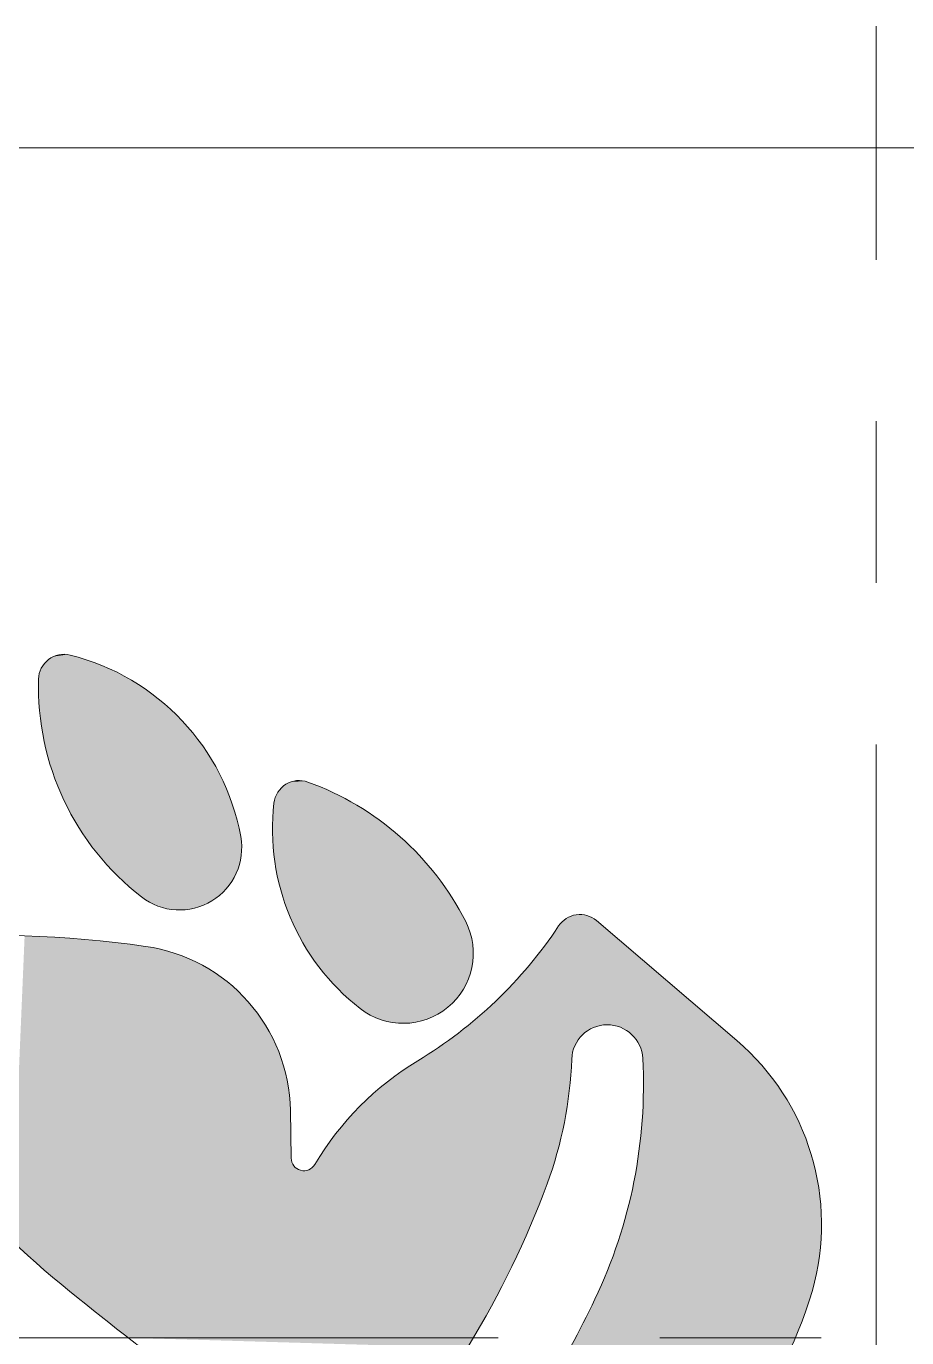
# Model space of a CAD drawing. Extents: x 5 to 409, y 5 to 583.
# Drawn here: x 248.66 to 262.5, y 339.34 to 359.96 of the extents above; entities that cross this region are included whole.
import ezdxf

# ---------------------------------------------------------------- set-up
doc = ezdxf.new("R2010")
doc.units = 0
doc.linetypes.add('CENTERX2', pattern=[20.32, 12.7, -2.54, 2.54, -2.54])
for name, color, linetype, lineweight in [('CENTERLINE', 4, 'CENTERX2', 25), ('DIMENSIONS', 2, 'Continuous', 25), ('OUTLINE', 7, 'Continuous', 70)]:
    doc.layers.add(name, color=color, linetype=linetype, lineweight=lineweight)

msp = doc.modelspace()

# ---------------------------------------------------------------- linework, layer by layer
at = {"layer": 'CENTERLINE', "lineweight": 18}
for p, q in [((262.014, 315.646), (262.014, 359.956)), ((296.714, 339.34), (227.314, 339.337))]:
    msp.add_line(p, q, dxfattribs=at)
at = {"layer": 'DIMENSIONS', "lineweight": 13}
msp.add_line((239.09, 358.045), (308.088, 358.045), dxfattribs=at)
at = {"layer": 'OUTLINE', "lineweight": 18, "ltscale": 0.072522}
msp.add_line((257.619, 345.895), (259.825, 344.012), dxfattribs=at)
at = {"layer": 'OUTLINE', "lineweight": 18, "ltscale": 0.018704}
msp.add_line((252.823, 342.161), (252.81, 342.909), dxfattribs=at)
at = {"layer": 'OUTLINE', "lineweight": 18}
for centre, radius, start, end in [((249.251, 349.682), 0.4, 76.0171, 178.3559), ((248.475, 346.563), 3.614, 10.4194, 76.0171), ((253.033, 349.574), 4.183, 178.3559, 232.2064), ((252.949, 347.698), 0.4, 70.1268, 173.3753), ((251.557, 343.848), 4.494, 26.8949, 70.1268), ((256.101, 347.332), 3.573, 173.3753, 232.0923), ((251.068, 347.04), 0.977, 232.2064, 10.4194), ((257.359, 345.591), 0.4, 49.5202, 146.4576), ((254.583, 345.383), 1.102, 232.0923, 26.8949), ((251.219, 349.662), 6.967, 301.0418, 326.4576), ((248.062, 328.171), 17.495, 81.8885, 106.8623), ((250.157, 342.864), 2.654, 0.9631, 81.8885), ((257.79, 343.699), 0.559, 3.0091, 177.9245), ((259.563, 352.67), 16.227, 212.0786, 231.5523), ((257.357, 341.12), 3.801, 344.118, 49.5202), ((250.917, 343.948), 6.319, 339.7177, 357.9245), ((250.52, 343.317), 7.839, 334.527, 3.0091), ((257.226, 339.681), 4.682, 121.0418, 149.4284), ((253.022, 342.164), 0.2, 180.9631, 329.4284), ((243.239, 346.785), 14.504, 317.4678, 339.7177), ((255.359, 341.689), 5.879, 317.9236, 344.118), ((371.721, 493.936), 196.604, 231.55227, 232.99513), ((243.239, 346.785), 15.904, 322.5232, 334.527)]:
    msp.add_arc(centre, radius, start, end, dxfattribs=at)
at = {"layer": 'OUTLINE', "lineweight": 5}
for points in [[(249.304, 350.079), (248.864, 349.782), (248.852, 349.694), (248.855, 349.738)], [(249.304, 350.079), (248.852, 349.694), (248.866, 349.203), (248.852, 349.448)], [(249.304, 350.079), (248.896, 349.865), (248.864, 349.782), (248.878, 349.825)], [(249.304, 350.079), (248.866, 349.203), (248.939, 348.717), (248.895, 348.959)], [(249.304, 350.079), (248.945, 349.94), (248.896, 349.865), (248.918, 349.904)], [(249.304, 350.079), (248.939, 348.717), (249.067, 348.243), (248.996, 348.478)], [(249.304, 350.079), (249.01, 350.001), (248.945, 349.94), (248.976, 349.972)], [(249.304, 350.079), (249.086, 350.047), (249.01, 350.001), (249.047, 350.026)], [(249.304, 350.079), (249.067, 348.243), (249.25, 347.787), (249.152, 348.012)], [(249.304, 350.079), (249.171, 350.074), (249.086, 350.047), (249.128, 350.063)], [(249.304, 350.079), (249.26, 350.082), (249.171, 350.074), (249.215, 350.081)], [(249.304, 350.079), (249.25, 347.787), (249.486, 347.356), (249.362, 347.568)], [(249.304, 350.079), (249.486, 347.356), (249.77, 346.956), (249.622, 347.152)], [(249.304, 350.079), (249.77, 346.956), (250.1, 346.591), (249.93, 346.769)], [(249.304, 350.079), (250.1, 346.591), (250.47, 346.268), (250.28, 346.424)], [(249.304, 350.079), (250.47, 346.268), (250.726, 346.125), (250.592, 346.187)], [(249.304, 350.079), (250.726, 346.125), (251.013, 346.065), (250.867, 346.084)], [(249.304, 350.079), (251.013, 346.065), (251.305, 346.092), (251.16, 346.067)], [(249.304, 350.079), (251.305, 346.092), (251.576, 346.205), (251.445, 346.139)], [(249.304, 350.079), (251.576, 346.205), (251.801, 346.394), (251.696, 346.291)], [(249.304, 350.079), (251.801, 346.394), (251.96, 346.641), (251.89, 346.511)], [(249.304, 350.079), (251.96, 346.641), (252.039, 346.923), (252.01, 346.779)], [(249.304, 350.079), (252.039, 346.923), (252.029, 347.217), (252.045, 347.071)], [(249.304, 350.079), (252.029, 347.217), (251.9, 347.717), (251.974, 347.469)], [(249.304, 350.079), (251.9, 347.717), (251.7, 348.194), (251.809, 347.959)], [(249.304, 350.079), (251.7, 348.194), (251.435, 348.637), (251.575, 348.42)], [(249.304, 350.079), (251.435, 348.637), (251.109, 349.038), (251.279, 348.844)], [(249.304, 350.079), (251.109, 349.038), (250.729, 349.389), (250.925, 349.22)], [(249.304, 350.079), (250.729, 349.389), (250.303, 349.681), (250.521, 349.543)], [(249.304, 350.079), (250.303, 349.681), (249.839, 349.91), (250.075, 349.804)], [(249.304, 350.079), (249.839, 349.91), (249.348, 350.07), (249.597, 349.999)], [(253.042, 348.088), (252.552, 347.745), (252.528, 347.288), (252.533, 347.517)], [(253.042, 348.088), (252.528, 347.288), (252.563, 346.832), (252.538, 347.059)], [(253.042, 348.088), (252.572, 347.832), (252.552, 347.745), (252.559, 347.789)], [(253.042, 348.088), (252.563, 346.832), (252.656, 346.384), (252.602, 346.606)], [(253.042, 348.088), (252.611, 347.913), (252.572, 347.832), (252.589, 347.874)], [(253.042, 348.088), (252.668, 347.983), (252.611, 347.913), (252.638, 347.95)], [(253.042, 348.088), (252.656, 346.384), (252.805, 345.952), (252.724, 346.165)], [(253.042, 348.088), (252.739, 348.039), (252.668, 347.983), (252.702, 348.013)], [(253.042, 348.088), (252.82, 348.077), (252.739, 348.039), (252.778, 348.06)], [(253.042, 348.088), (252.805, 345.952), (253.009, 345.542), (252.901, 345.743)], [(253.042, 348.088), (252.908, 348.096), (252.82, 348.077), (252.863, 348.089)], [(253.042, 348.088), (252.998, 348.095), (252.908, 348.096), (252.953, 348.098)], [(253.042, 348.088), (253.009, 345.542), (253.263, 345.162), (253.13, 345.348)], [(253.042, 348.088), (253.263, 345.162), (253.563, 344.817), (253.408, 344.984)], [(253.042, 348.088), (253.563, 344.817), (253.906, 344.513), (253.73, 344.66)], [(253.042, 348.088), (253.906, 344.513), (254.232, 344.338), (254.061, 344.412)], [(253.042, 348.088), (254.232, 344.338), (254.598, 344.281), (254.412, 344.294)], [(253.042, 348.088), (254.598, 344.281), (254.962, 344.348), (254.783, 344.299)], [(253.042, 348.088), (254.962, 344.348), (255.283, 344.532), (255.13, 344.427)], [(253.042, 348.088), (255.283, 344.532), (255.526, 344.813), (255.416, 344.662)], [(253.042, 348.088), (255.526, 344.813), (255.661, 345.157), (255.608, 344.979)], [(253.042, 348.088), (255.661, 345.157), (255.675, 345.527), (255.684, 345.342)], [(253.042, 348.088), (255.675, 345.527), (255.565, 345.881), (255.635, 345.709)], [(253.042, 348.088), (255.565, 345.881), (255.356, 346.25), (255.465, 346.068)], [(253.042, 348.088), (255.356, 346.25), (255.113, 346.597), (255.239, 346.426)], [(253.042, 348.088), (255.113, 346.597), (254.838, 346.919), (254.979, 346.761)], [(253.042, 348.088), (254.838, 346.919), (254.535, 347.215), (254.69, 347.07)], [(253.042, 348.088), (254.535, 347.215), (254.204, 347.48), (254.372, 347.351)], [(253.042, 348.088), (254.204, 347.48), (253.85, 347.713), (254.03, 347.601)], [(253.042, 348.088), (253.85, 347.713), (253.476, 347.912), (253.666, 347.817)], [(253.042, 348.088), (253.476, 347.912), (253.085, 348.075), (253.283, 347.998)], [(257.194, 343.219), (257.178, 343.094), (257.221, 345.967), (257.183, 345.95)], [(257.194, 343.219), (257.221, 345.967), (257.207, 343.344)], [(257.221, 345.967), (257.218, 343.469), (257.207, 343.344)], [(257.262, 345.979), (257.226, 343.594), (257.221, 345.967), (257.218, 343.469)], [(257.246, 343.825), (257.232, 343.719), (257.262, 345.979), (257.226, 343.594)], [(257.246, 343.825), (257.262, 345.979), (257.279, 343.926), (257.303, 345.987)], [(257.279, 343.926), (257.303, 345.987), (257.332, 344.019), (257.346, 345.991)], [(257.332, 344.019), (257.346, 345.991), (257.401, 344.1), (257.388, 345.99)], [(257.401, 344.1), (257.388, 345.99), (257.43, 345.985)], [(257.484, 344.167), (257.401, 344.1), (257.471, 345.975), (257.43, 345.985)], [(257.484, 344.167), (257.471, 345.975), (257.578, 344.216), (257.511, 345.961)], [(257.026, 345.812), (256.926, 341.995), (256.917, 345.652), (256.886, 341.876)], [(256.999, 342.235), (256.964, 342.115), (257.026, 345.812), (256.926, 341.995)], [(256.999, 342.235), (257.026, 345.812), (257.032, 342.356), (257.051, 345.846)], [(257.032, 342.356), (257.051, 345.846), (257.062, 342.478), (257.079, 345.877)], [(257.062, 342.478), (257.079, 345.877), (257.09, 342.6), (257.111, 345.905)], [(257.09, 342.6), (257.111, 345.905), (257.116, 342.723), (257.146, 345.929)], [(257.116, 342.723), (257.146, 345.929), (257.139, 342.846)], [(257.16, 342.97), (257.139, 342.846), (257.183, 345.95), (257.146, 345.929)], [(257.16, 342.97), (257.183, 345.95), (257.178, 343.094)], [(257.511, 345.961), (257.549, 345.943), (257.578, 344.216), (257.585, 345.921)], [(257.578, 344.216), (257.585, 345.921), (257.68, 344.247), (257.619, 345.895)], [(259.825, 344.012), (257.994, 344.22), (257.619, 345.895), (257.892, 344.249)], [(257.68, 344.247), (257.619, 345.895), (257.786, 344.258), (257.892, 344.249)], [(249.109, 345.635), (248.684, 340.629), (248.633, 345.657), (248.43, 340.863)], [(249.205, 340.178), (248.942, 340.401), (249.109, 345.635), (248.684, 340.629)], [(249.584, 345.6), (249.205, 340.178), (249.109, 345.635)], [(249.584, 345.6), (249.522, 339.922), (249.205, 340.178), (249.473, 339.961)], [(249.584, 345.6), (249.62, 339.844), (249.522, 339.922), (249.571, 339.883)], [(250.058, 345.552), (249.669, 339.805), (249.584, 345.6), (249.62, 339.844)], [(256.803, 345.496), (256.917, 345.652), (256.785, 341.601), (256.844, 341.758)], [(256.917, 345.652), (256.886, 341.876), (256.844, 341.758)], [(250.058, 345.552), (249.768, 339.727), (249.669, 339.805), (249.719, 339.766)], [(250.058, 345.552), (249.866, 339.649), (249.768, 339.727), (249.817, 339.688)], [(250.058, 345.552), (249.965, 339.571), (249.866, 339.649), (249.916, 339.61)], [(250.058, 345.552), (250.064, 339.493), (249.965, 339.571), (250.014, 339.532)], [(250.531, 345.491), (250.113, 339.454), (250.058, 345.552), (250.064, 339.493)], [(250.531, 345.491), (250.212, 339.377), (250.113, 339.454), (250.162, 339.416)], [(250.261, 339.338), (250.212, 339.377), (252.865, 342.041), (250.531, 345.491)], [(252.847, 342.068), (252.865, 342.041), (250.761, 345.448), (250.531, 345.491)], [(252.847, 342.068), (250.761, 345.448), (251.206, 345.302), (250.987, 345.385)], [(256.803, 345.496), (256.785, 341.601), (256.686, 345.343), (256.724, 341.444)], [(252.847, 342.068), (251.206, 345.302), (251.416, 345.2)], [(252.834, 342.097), (252.847, 342.068), (251.617, 345.08), (251.416, 345.2)], [(256.438, 345.046), (256.564, 345.193), (256.392, 340.673), (256.462, 340.826)], [(256.564, 345.193), (256.53, 340.979), (256.462, 340.826)], [(256.686, 345.343), (256.597, 341.133), (256.564, 345.193), (256.53, 340.979)], [(256.724, 341.444), (256.661, 341.288), (256.686, 345.343), (256.597, 341.133)], [(252.834, 342.097), (251.617, 345.08), (251.984, 344.789), (251.807, 344.942)], [(256.438, 345.046), (256.392, 340.673), (256.308, 344.904), (256.321, 340.521)], [(252.834, 342.097), (251.984, 344.789), (252.146, 344.62)], [(256.095, 340.071), (256.017, 339.922), (256.174, 344.764), (256.037, 344.629)], [(256.095, 340.071), (256.174, 344.764), (256.172, 340.22)], [(256.247, 340.37), (256.172, 340.22), (256.308, 344.904), (256.174, 344.764)], [(256.247, 340.37), (256.308, 344.904), (256.321, 340.521)], [(252.826, 342.128), (252.834, 342.097), (252.293, 344.438), (252.146, 344.62)], [(255.936, 339.775), (255.854, 339.628), (256.037, 344.629), (255.895, 344.497)], [(255.936, 339.775), (256.037, 344.629), (256.017, 339.922)], [(252.826, 342.128), (252.293, 344.438), (252.537, 344.038), (252.424, 344.243)], [(255.45, 344.127), (255.602, 344.246), (255.685, 339.338), (255.75, 344.37)], [(255.685, 339.338), (255.75, 344.37), (255.771, 339.483), (255.895, 344.497)], [(255.771, 339.483), (255.895, 344.497), (255.854, 339.628)], [(255.685, 339.338), (255.137, 343.901), (255.45, 344.127), (255.295, 344.011)], [(259.825, 344.012), (258.173, 344.106), (257.994, 344.22), (258.089, 344.171)], [(252.826, 342.128), (252.537, 344.038), (252.631, 343.823)], [(259.825, 344.012), (258.297, 343.934), (258.173, 344.106), (258.244, 344.026)], [(259.825, 344.012), (258.348, 343.728), (258.297, 343.934), (258.333, 343.834)], [(259.825, 344.012), (258.359, 343.242), (258.348, 343.728), (258.357, 343.485)], [(260.748, 339.338), (258.359, 343.242), (260.025, 343.829), (259.825, 344.012)], [(252.823, 342.161), (252.826, 342.128), (252.706, 343.602), (252.631, 343.823)], [(255.685, 339.338), (254.811, 343.692), (255.137, 343.901), (254.975, 343.794)], [(260.748, 339.338), (260.025, 343.829), (260.383, 343.422), (260.211, 343.632)], [(252.823, 342.161), (252.706, 343.602), (252.796, 343.142), (252.761, 343.374)], [(255.685, 339.338), (254.334, 343.363), (254.568, 343.535), (254.45, 343.451)], [(255.685, 339.338), (254.568, 343.535), (254.811, 343.692), (254.688, 343.616)], [(255.685, 339.338), (254.112, 343.177), (254.334, 343.363), (254.222, 343.272)], [(260.748, 339.338), (260.383, 343.422), (260.68, 342.968), (260.539, 343.2)], [(252.823, 342.161), (252.796, 343.142), (252.81, 342.909)], [(255.685, 339.338), (253.902, 342.978), (254.112, 343.177), (254.005, 343.079)], [(260.748, 339.338), (258.339, 342.755), (258.359, 343.242), (258.353, 342.998)], [(255.685, 339.338), (253.704, 342.766), (253.902, 342.978), (253.801, 342.873)], [(260.803, 342.727), (260.767, 339.384), (260.68, 342.968), (260.748, 339.338)], [(255.685, 339.338), (253.52, 342.542), (253.704, 342.766), (253.61, 342.655)], [(260.748, 339.338), (258.289, 342.27), (258.339, 342.755), (258.318, 342.512)], [(260.803, 342.727), (260.805, 339.475), (260.767, 339.384), (260.786, 339.429)], [(260.909, 342.477), (260.805, 339.475), (260.803, 342.727)], [(255.685, 339.338), (253.35, 342.307), (253.52, 342.542), (253.433, 342.426)], [(260.909, 342.477), (260.842, 339.566), (260.805, 339.475), (260.824, 339.52)], [(260.909, 342.477), (260.876, 339.658), (260.842, 339.566), (260.859, 339.612)], [(260.909, 342.477), (260.91, 339.751), (260.876, 339.658), (260.893, 339.705)], [(260.996, 342.22), (260.926, 339.798), (260.909, 342.477), (260.91, 339.751)], [(255.685, 339.338), (253.195, 342.062), (253.35, 342.307), (253.27, 342.186)], [(260.748, 339.338), (258.209, 341.79), (258.289, 342.27), (258.253, 342.03)], [(255.685, 339.338), (253.153, 342.013), (253.195, 342.062), (253.176, 342.036)], [(260.996, 342.22), (260.957, 339.891), (260.926, 339.798), (260.941, 339.845)], [(260.996, 342.22), (260.986, 339.986), (260.957, 339.891), (260.971, 339.938)], [(260.996, 342.22), (261.065, 341.958), (260.986, 339.986), (261, 340.033)], [(250.261, 339.338), (252.865, 342.041), (252.887, 342.017)], [(255.685, 339.338), (250.261, 339.338), (252.913, 341.997), (252.887, 342.017)], [(255.685, 339.338), (252.913, 341.997), (252.971, 341.971), (252.941, 341.981)], [(255.685, 339.338), (252.971, 341.971), (253.036, 341.964), (253.003, 341.965)], [(255.685, 339.338), (253.036, 341.964), (253.098, 341.979), (253.068, 341.969)], [(255.685, 339.338), (253.098, 341.979), (253.153, 342.013), (253.127, 341.994)], [(261.065, 341.958), (261.014, 340.08), (261, 340.033)], [(261.116, 341.692), (261.079, 340.343), (261.065, 341.958), (261.014, 340.08)], [(260.748, 339.338), (258.099, 341.315), (258.209, 341.79), (258.158, 341.552)], [(261.147, 341.422), (261.124, 340.611), (261.116, 341.692), (261.079, 340.343)], [(260.748, 339.338), (257.961, 340.849), (258.099, 341.315), (258.034, 341.081)], [(261.159, 341.151), (261.151, 340.88), (261.147, 341.422), (261.124, 340.611)], [(260.748, 339.338), (257.793, 340.391), (257.961, 340.849), (257.88, 340.619)], [(260.748, 339.338), (257.597, 339.945), (257.793, 340.391), (257.699, 340.167)], [(260.748, 339.338), (257.486, 339.716), (257.523, 339.792), (257.505, 339.754)], [(260.748, 339.338), (257.523, 339.792), (257.56, 339.869), (257.542, 339.831)], [(260.748, 339.338), (257.56, 339.869), (257.597, 339.945), (257.579, 339.907)], [(260.748, 339.338), (257.409, 339.564), (257.448, 339.64), (257.429, 339.602)], [(260.748, 339.338), (257.448, 339.64), (257.486, 339.716), (257.467, 339.678)], [(260.748, 339.338), (257.292, 339.338), (257.331, 339.413), (257.312, 339.376)], [(260.748, 339.338), (257.331, 339.413), (257.371, 339.489), (257.351, 339.451)], [(260.748, 339.338), (257.371, 339.489), (257.409, 339.564), (257.39, 339.526)], [(250.261, 339.338), (255.59, 339.181), (255.685, 339.338)], [(257.26, 336.131), (257.213, 339.192), (257.437, 336.044), (257.292, 339.338)], [(260.748, 339.338), (257.611, 335.948), (257.292, 339.338), (257.437, 336.044)], [(260.748, 339.338), (257.942, 335.732), (257.611, 335.948), (257.779, 335.844)], [(260.748, 339.338), (259.696, 337.716), (257.942, 335.732), (258.1, 335.612)], [(260.748, 339.338), (259.801, 337.838), (259.696, 337.716), (259.723, 337.749)], [(260.748, 339.338), (259.953, 338.021), (259.801, 337.838), (259.878, 337.929)], [(260.748, 339.338), (260.098, 338.209), (259.953, 338.021), (260.026, 338.114)], [(260.748, 339.338), (260.234, 338.403), (260.098, 338.209), (260.167, 338.305)], [(260.748, 339.338), (260.363, 338.603), (260.234, 338.403), (260.3, 338.502)], [(260.748, 339.338), (260.483, 338.807), (260.363, 338.603), (260.424, 338.704)], [(260.748, 339.338), (260.596, 339.016), (260.483, 338.807), (260.541, 338.911)], [(260.748, 339.338), (260.699, 339.23), (260.596, 339.016), (260.648, 339.123)]]:
    msp.add_solid(points, dxfattribs=at)

doc.saveas('drawing.dxf')
